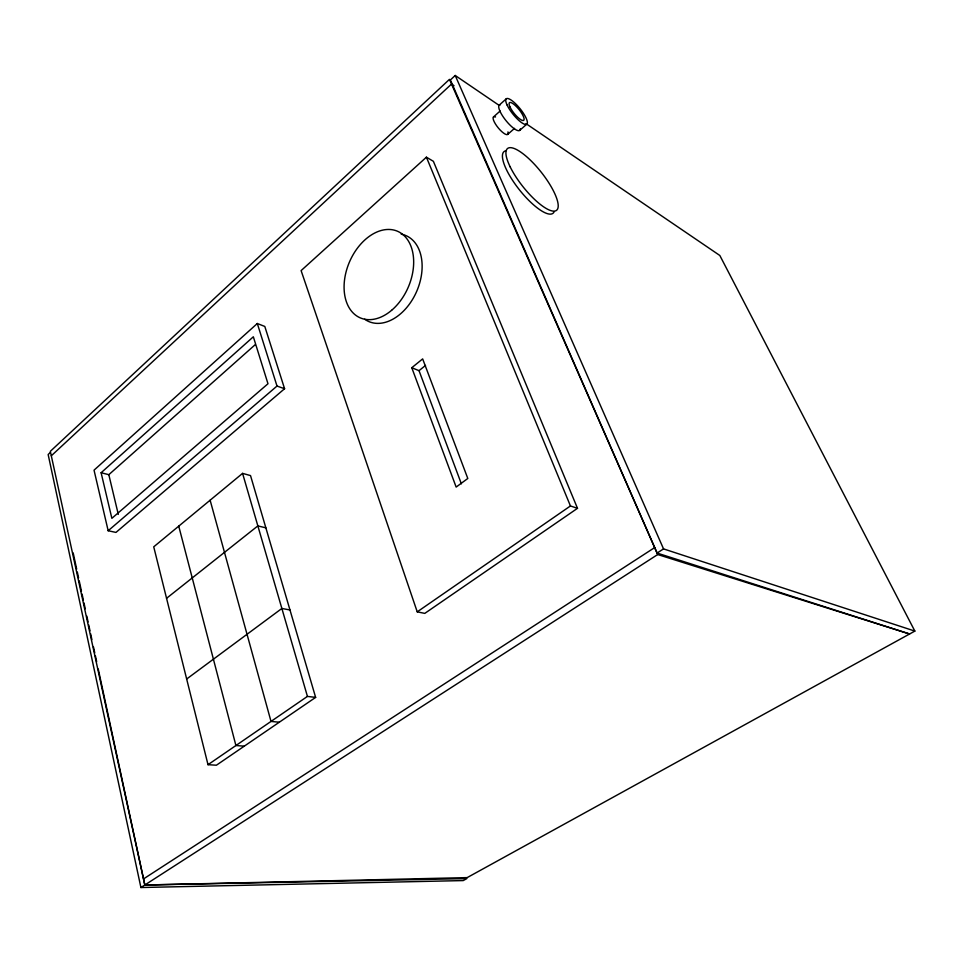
<?xml version="1.0" encoding="UTF-8"?>
<svg xmlns="http://www.w3.org/2000/svg" width="963" height="963" viewBox="0 0 963 963"><rect width="100%" height="100%" fill="white"/><g stroke="black" fill="none" stroke-linecap="round" stroke-linejoin="round"><path stroke-width="1.44" d="M50.269 452.538L48.15 454.512L140.911 887.525L463.227 880.579L466.814 878.605L144.823 884.997L50.329 451.322L449.456 79.363L657.717 554.532L909.602 633.979L657.079 553.063L450.383 79.977L455.21 75.475L498.69 105.063M51.304 455.788L451.527 84.07L454.018 85.731M426.416 157.186L301.106 270.603L417.232 611.854L424.791 613.383L577.499 508.32L433.386 161.315L426.416 157.186L570.445 505.96L577.499 508.32M499.183 105.184L506.201 98.876M257.314 323.508L94.037 470.161L108.169 530.745L115.969 532.419L284.579 388.727L264.801 326.457L257.314 323.508L277.007 386.055L284.579 388.727M493.441 117.005L500.122 111.01M101.115 472.737L253.341 336.785L267.979 383.756L111.864 518.335L101.115 472.737L108.819 474.687L255.267 344.622M507.826 134.29L514.531 128.38M519.912 130.21L526.966 124.01M108.169 530.745L277.007 386.055M242.58 473.375L153.731 546.828L208.008 764.694L216.41 765.212L315.635 697.393L250.524 475.59L242.58 473.375L307.438 696.405L315.635 697.393M411.779 367.722L422.661 358.898L467.801 478.479L456.149 487.073L411.779 367.722L419.025 370.671L461.373 483.823M419.025 370.671L425.538 365.422M166.551 598.3L257.855 525.906L265.86 527.844M186.666 679.011L281.87 608.472L289.971 609.976M417.232 611.854L570.445 505.96M208.008 764.694L307.438 696.405M143.511 878.93L654.671 547.586M657.079 553.063L663.543 548.898L914.85 631.09L467.175 877.606L144.835 885.021L98.238 669.008M140.911 887.525L657.717 554.532M244.265 746.169L235.911 745.518L178.745 526.147M279.294 722.226L271.012 721.419L210.127 500.206M526.027 123.649L719.83 255.484L914.85 631.09M455.21 75.475L663.543 548.898M108.819 474.687L118.293 514.398M73.188 552.943L76.679 569.097M77.317 572.046L78.581 577.92M79.219 580.858L81.434 591.138M82.072 594.075L83.336 599.961M83.974 602.898L85.238 608.772M86.826 616.115L88.09 622.002M88.728 624.939L89.992 630.813M90.63 633.75L91.894 639.625M93.483 646.98L94.747 652.854M95.385 655.791L96.649 661.665M401.198 234.165A46.814 31.972 -66.6 0 1 416.81 291.103A46.814 31.972 -66.6 0 1 364.688 319.222M507.946 131.907A11.255 3.238 51 0 1 503.553 133.075A11.255 3.238 51 0 1 494.284 121.928A11.255 3.238 51 0 1 495.524 116.98M554.122 211.812A39.375 11.749 51.6 0 1 519.226 189.579A39.375 11.749 51.6 0 1 505.816 150.806M520.333 128.873A16.263 4.562 51.1 0 1 506.406 121.133A16.263 4.562 51.1 0 1 500.363 104.762M391.592 310.327A47.151 31.996 -66.7 0 0 400.584 232.877A47.151 31.996 -66.7 0 0 344.465 280.474A47.151 31.996 -66.7 0 0 391.592 310.327M507.116 105.075A16.311 4.478 51.1 0 0 525.858 124.48A16.311 4.478 51.1 0 0 516.698 104.859A16.311 4.478 51.1 0 0 507.116 105.075M510.017 107.001A11.339 3.118 51.1 0 0 523.041 120.519A11.339 3.118 51.1 0 0 516.71 106.893A11.339 3.118 51.1 0 0 510.017 107.001M510.209 166.936A39.447 11.652 51.6 0 0 555.434 210.909A39.447 11.652 51.6 0 0 530.589 160.352A39.447 11.652 51.6 0 0 510.209 166.936"/></g></svg>
